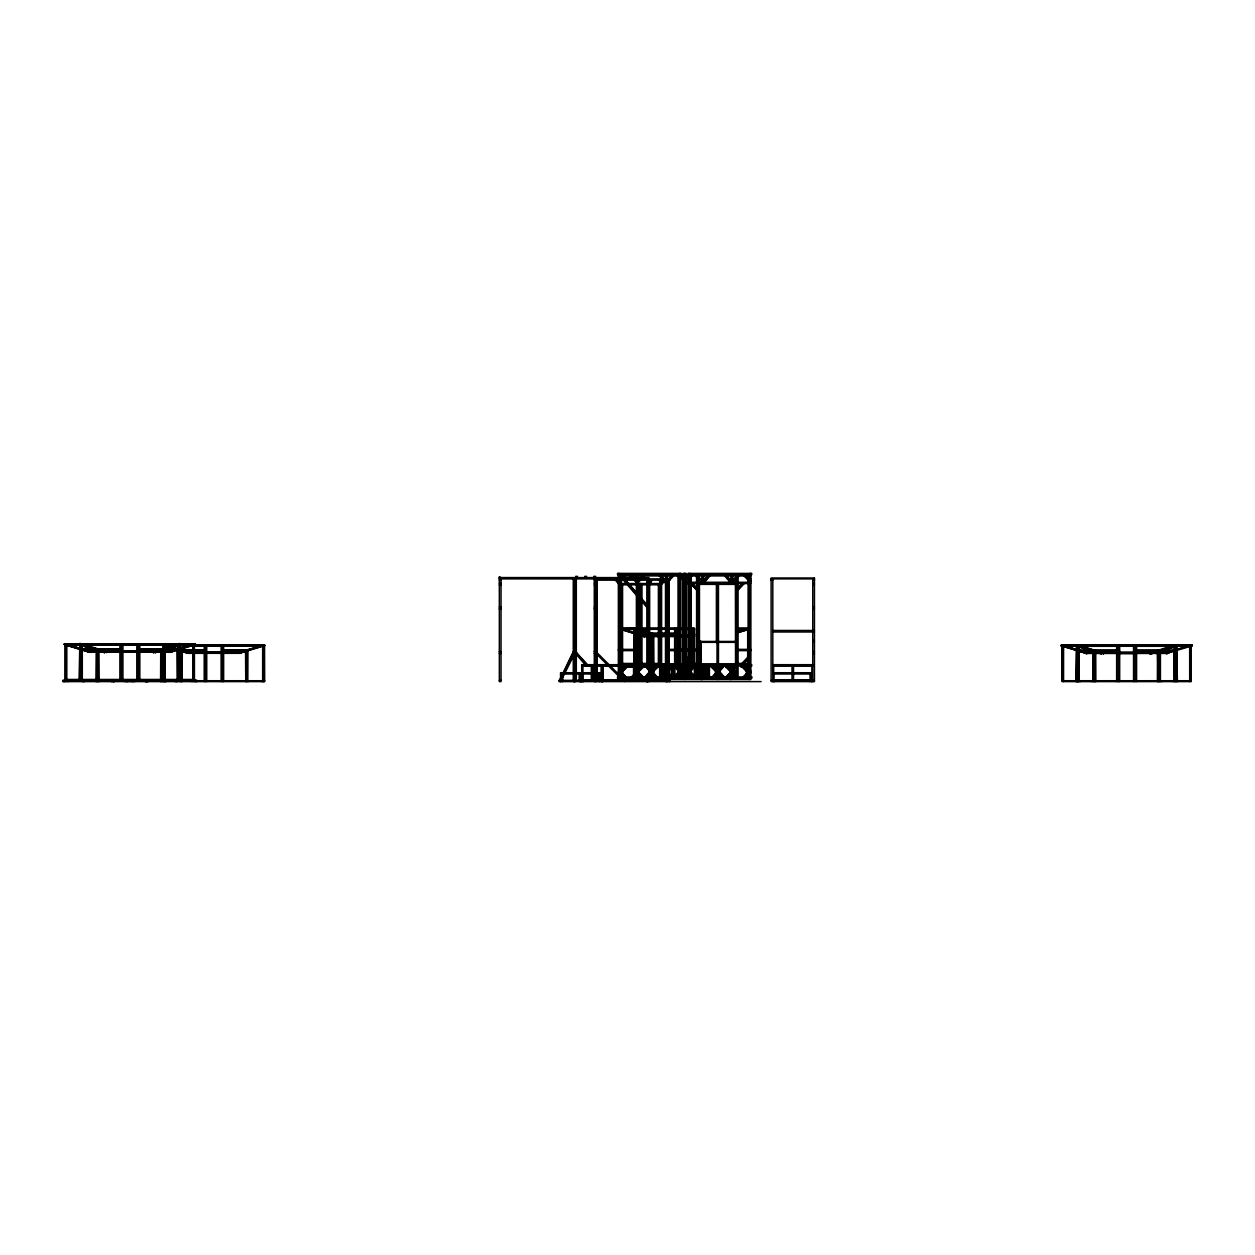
<?xml version="1.0" encoding="UTF-8"?>
<svg xmlns="http://www.w3.org/2000/svg" width="1255" height="1255" viewBox="0 0 1255 1255"><rect width="100%" height="100%" fill="white"/><g stroke="black" fill="none" stroke-linecap="round" stroke-linejoin="round"><path stroke-width="1.5" d="M66.813 679.457L66.813 645.086L65.291 644.725L65.291 679.457L194.431 679.457M80.759 679.551L80.759 649.51L82.548 649.259M82.281 679.551L82.281 649.87L82.281 681.606M177.441 679.457L177.175 649.259M193.552 679.457L193.552 645.133M263.158 680.728L263.158 646.152M596.141 577.614L596.156 681.606M621.57 663.817L621.57 629.445L620.048 629.084M635.516 663.911L635.516 633.869L637.038 634.34M748.309 663.817L748.325 629.477M1191.199 680.728L1062.044 680.728L1062.044 645.996L1063.565 646.356L1063.565 681.606M1077.512 680.822L1077.841 650.074M1079.033 680.822L1079.033 651.141L1077.512 650.906M1174.209 680.728L1173.943 650.529M1190.305 680.728L1190.32 646.388M160.734 652.035L160.577 681.606M161.503 650.31L161.424 681.606M162.146 679.457L162.272 650.074M1157.487 653.306L1157.377 681.606M1158.898 680.728L1158.271 651.094M104.494 652.71L105.436 651.643L104.494 652.71L78.281 644.599L79.206 643.533L78.281 644.599L65.229 644.599L65.48 643.752L78.406 643.752L106.942 651.643L106.8 652.49L106.142 651.863M80.587 644.38L80.712 643.533L106.942 651.643M81.293 644.599L81.418 643.752L178.304 643.752L178.43 644.599M89.858 652.176L89.984 651.329L102.91 651.329L102.784 652.176L89.403 652.302L64.225 644.521L64.429 643.658L90.36 651.455L90.172 652.302L64.225 644.521M97.655 649.666L97.78 648.819L119.884 648.819M621.445 629.414L634.497 629.414L634.638 628.567L621.696 628.567L621.241 629.586M644.615 636.536L644.741 635.689L657.667 635.689L657.542 636.536L644.176 636.662L620.048 629.21L621.57 629.555M653.871 634.465L653.996 633.618L674.641 633.618M659.095 636.081L659.236 635.234L674.641 635.234M659.267 637.069L660.193 636.003L659.267 637.069L633.038 628.959M660.773 637.069L661.699 636.003L660.773 637.069L655.141 635.328M1060.993 645.792L1086.924 653.573L1087.128 652.71L1061.95 644.929L1060.993 645.792L1075.033 645.87L1075.974 644.803L1103.694 652.914L1103.569 653.761L1102.894 653.133M1101.263 653.981L1102.188 652.914L1101.263 653.981L1075.033 645.87L1075.974 644.803M1076.602 680.728L1076.68 645.023L1103.694 652.914M1077.339 645.65L1077.48 644.803M1078.045 645.87L1078.17 645.023L1175.056 645.023L1176.641 646.372M1092.823 681.606L1092.995 650.529L1078.61 650.074L1078.343 650.937L1093.576 651.141L1093.576 681.606M1094.407 650.937L1094.548 650.074L1116.636 650.074M64.993 644.521L65.197 643.658M89.403 652.302L90.36 651.455M188.705 652.459L188.501 653.322L181.442 651.125L181.567 678.877M204.204 649.917L181.128 649.917L180.861 650.765L189.144 653.322L189.348 652.459L164.593 644.803M618.997 628.88L619.186 628.018M644.176 636.662L645.133 635.814L644.929 636.662L619.75 628.88M1061.95 644.929L1061.746 645.792L1086.924 653.573M1086.171 653.573L1087.128 652.71M64.46 644.599L64.727 643.752M65.919 645.054L66.186 644.207M80.822 649.666L81.089 648.819M87.505 651.737L87.772 650.874M88.964 652.176L89.231 651.329M89.278 652.271L89.544 651.423L64.429 643.658M179.92 650.859L181.065 650.325M186.65 652.992L186.917 652.145M189.144 653.322L189.411 652.475M635.579 634.026L635.846 633.179M642.278 636.081L642.529 635.234M643.721 636.536L643.988 635.689M644.05 636.63L644.301 635.783M1061.777 646.043L1062.248 645.023L1075.174 645.023L1103.569 653.761M1063.236 646.498L1063.691 645.462L1076.633 645.462L1075.174 645.023M1079.033 651.376L1079.3 650.529M1084.273 652.992L1084.524 652.145M1085.716 653.447L1085.983 652.6M1086.046 653.541L1086.297 652.694L1061.181 644.929M642.136 601.835L647.109 607.577L647.957 605.789L641.823 598.713M761.11 681.606L558.899 681.606L573.268 651.643L574.727 651.643M559.808 680.351L573.268 653.447L574.727 653.447M573.896 655.126L561.283 680.351L561.189 673.998M648.176 584.94L650.561 580.155M651.141 580.155L649.635 583.136L648.176 583.136L649.666 580.155L649.635 664.93M649.635 584.94L652.035 580.155M620.299 578.916L622.888 575.92M621.147 578.916L622.872 576.923M624.441 575.92L620.299 580.704L625.288 575.92M642.168 575.92L637.477 581.347L641.838 577.284M643.721 575.92L637.477 583.136L644.568 575.92M663.33 580.155L660.742 583.136L664.177 580.155M664.695 581.347L660.742 584.94L663.848 581.347M671.284 575.92L666.609 581.347L670.97 577.284M672.837 575.92L666.609 583.136L673.684 575.92M688.305 575.92L685.716 578.916L689.152 575.92M688.822 577.127L685.716 580.704L690.705 575.92M624.582 667.236L621.994 670.233L624.566 668.24M626.135 667.236L621.994 672.021L626.982 667.236M707.585 575.92L702.894 581.347L707.255 577.284M702.894 583.136L709.138 575.92M703.741 583.136L709.985 575.92M630.136 678.233L637.226 671.017L630.983 678.233M640.913 667.236L638.324 670.233L640.897 668.24M631.689 678.233L637.226 672.821L632.536 678.233M644.976 676.963L649.117 672.178L650.812 672.178L646.67 676.963M645.823 676.963L649.965 672.178M653.008 668.962L654.734 666.97M648.239 675.959L649.965 673.966M655.471 667.236L652.882 670.233L656.318 667.236M654.043 669.558L656.114 667.158M648.223 676.963L650.812 673.966L649.117 673.966M736.716 575.92L732.026 581.347L737.564 575.92M732.026 583.136L738.269 575.92M732.873 583.136L739.117 575.92M659.267 678.233L665.511 671.017M660.099 678.233L666.342 671.017M741.925 583.528L737.234 588.956L742.772 583.528M660.82 678.233L665.511 672.821M670.029 667.236L667.44 670.233L670.013 668.24M743.478 583.528L737.234 590.744L744.325 583.528M661.652 678.233L666.342 672.821M673.888 676.963L678.029 672.178L679.724 672.178L675.582 676.963M674.735 676.963L678.877 672.178M677.135 676.963L679.724 673.966M676.445 678.233L683.52 671.017L677.276 678.233M688.305 667.236L685.716 670.233L689.152 667.236M678.83 678.233L683.52 672.821L677.982 678.735L691.27 678.735L685.716 672.821L690.407 678.233M686.752 670.829L688.822 668.429M690.705 667.236L685.716 672.021M689.528 668.962L692.117 665.966M693.67 665.966L689.528 670.75L691.223 670.75L695.364 665.966M690.375 670.75L694.517 665.966M698.062 675.347L700.557 672.46M703.757 669.229L705.483 667.236M698.282 676.869L700.635 674.17M703.93 670.829L707.036 665.966M699.129 676.869L701.467 674.17M717.484 669.229L719.209 667.236M717.468 670.233L720.056 667.236M712.103 676.963L716.244 672.178M718.691 669.637L720.762 667.236M712.95 676.963L716.056 673.37M722.582 665.966L718.44 670.75L720.135 670.75L724.276 665.966M717.468 672.021L721.609 665.966M713.656 676.963L716.244 673.966M719.288 670.75L723.429 665.966M714.503 676.963L716.229 674.97M732.042 669.229L733.767 667.236M724.684 678.233L731.775 671.017L725.531 678.233M732.026 670.233L734.614 667.236M732.214 670.829L734.285 668.429M727.414 676.869L731.775 672.821L727.084 678.233M732.026 672.021L736.167 667.236L725.939 667.236L725.939 665.966M741.862 663.44L748.953 656.224L742.709 663.44M743.415 663.44L748.953 658.012L744.262 663.44M741.862 678.233L748.953 671.017L742.709 678.233M744.576 676.869L748.953 672.821L744.262 678.233M634.606 629.461L635.359 629.21L635.359 633.053M1063.44 646.309L1077.355 646.121L1077.355 681.606M98.204 649.839L97.576 679.457M96.823 650.341L97.576 650.106L97.576 681.606M152.781 651.643L153.722 652.71L152.781 651.643L179.01 643.533L179.983 645.054L193.05 645.054L192.784 644.207L179.857 644.207L181.316 643.752L194.243 643.752L194.494 644.599L180.642 644.38L161.205 650.388M153.581 651.863L181.316 643.752L181.442 644.599L155.228 652.71L154.287 651.643L155.228 652.71M152.922 652.49L181.316 643.752M195.498 644.521L169.55 652.302L169.362 651.455L195.294 643.658L195.498 644.521L170.319 652.302L156.938 652.176L156.812 651.329L169.739 651.329L169.864 652.176M195.294 643.658L169.362 651.455M263.581 646.027L263.268 644.803L263.456 645.666L238.701 653.322L238.45 652.475L263.895 644.803L264.036 681.606M239.721 652.475L264.538 644.803L264.68 681.606L62.75 681.606L62.75 680.351L196.972 680.351L196.972 681.606M194.776 644.803L264.538 644.803L264.727 645.666L239.344 653.322L239.14 652.459M651.58 634.23L637.807 634.465M652.349 634.465L651.612 665.966M736.701 631.908L749.298 628.018M737.469 631.908L749.204 628.284M736.905 632.771L750.255 628.88L750.051 628.018M737.673 632.771L749.204 629.21L747.682 629.555L747.682 664.695M1093.576 651.612L1094.972 651.094M1149.549 652.914L1150.474 653.981L1149.549 652.914L1175.762 644.803L1176.751 646.309L1189.803 646.309L1189.536 645.462L1176.61 645.462L1178.069 645.023L1190.995 645.023L1191.45 646.043M1150.349 653.133L1177.268 644.803L1178.21 645.87L1192.25 645.792L1192.046 644.929L1166.115 652.71L1167.072 653.573L1166.115 652.71M1149.674 653.761L1174.021 646.231M1156.09 652.239L1178.21 645.87L1151.18 653.761L1151.055 652.914L1178.069 645.023M1192.046 644.929L1166.883 652.71L1167.072 653.573M1166.632 653.447L1166.491 652.6L1153.565 652.6L1153.706 653.447L1166.632 653.447L1167.95 652.145L1155.024 652.145M1166.319 653.573L1192.25 645.792M163.495 649.259L177.881 648.819L178.132 649.666L163.621 650.106L163.495 649.259L176.422 649.259L176.688 650.106L163.621 650.106M179.983 645.054L181.442 644.599M1160.248 650.529L1174.633 650.074L1174.9 650.937L1160.389 651.376L1160.248 650.529L1173.174 650.529L1173.441 651.376L1160.389 651.376M1176.751 646.309L1178.21 645.87M80.712 643.533L79.74 645.054L66.672 645.054L66.939 644.207L79.865 644.207M620.252 628.112L633.979 627.892L660.899 636.222M634.685 628.112L661.699 636.003M177.441 649.98L178.963 649.635M747.682 629.445L749.204 629.084M1191.199 645.996L1189.677 646.356L1189.677 681.606M1189.677 646.466L1191.183 646.121M1174.209 651.251L1175.731 650.78M680.304 575.167L688.948 575.167M618.354 575.92L750.882 575.92M679.975 576.437L677.449 576.437L677.449 575.167M680.304 576.437L691.803 576.437L691.803 575.167M749.204 578.916L750.882 578.916M771.119 578.884L814.448 578.884M812.754 579.967L814.448 579.967M499.333 580.155L501.027 580.155M594.29 580.155L669.935 580.155L669.935 578.884L499.333 578.884L499.333 577.567L649.008 577.614L649.008 578.884M771.119 580.155L772.813 580.155M812.754 580.155L814.448 580.155M618.354 580.704L620.048 580.704M749.204 580.704L750.882 580.704M618.354 581.347L620.048 581.347M749.204 581.347L750.882 581.347M685.716 582.273L748.953 582.273M499.333 583.136L501.027 583.136M594.29 583.136L595.984 583.136M618.354 583.136L620.048 583.136M749.204 583.136L750.882 583.136M812.754 583.136L814.448 583.136M685.716 583.528L748.953 583.528M698.078 584.375L736.779 584.375M499.333 584.94L501.027 584.94M594.29 584.94L595.984 584.94M621.052 584.799L659.91 584.799M812.754 584.94L814.448 584.94M812.754 606.871L814.448 606.871L812.754 608.659L814.448 608.659M499.333 607.059L501.027 607.059L499.333 608.848L501.027 608.848M594.29 607.059L595.984 607.059L594.29 608.848L595.984 608.848M647.109 607.577L647.957 607.577L641.744 600.408M638.105 628.112L677.684 628.112L677.684 664.695M679.426 628.112L682.893 628.112M686.36 628.112L689.826 628.112M737.924 628.112L749 628.112M637.634 628.567L674.641 628.567M679.426 628.504L682.893 628.504M686.36 628.504L689.826 628.504M736.465 628.567L747.541 628.567L747.807 629.414L736.607 629.414M679.426 628.975L682.893 628.975M686.36 628.975L689.826 628.975M639.454 629.414L676.163 629.21M679.426 629.367L682.893 629.367M686.36 629.367L689.826 629.367M693.074 629.21L694.595 629.21M773.002 630.465L814.448 630.465M773.002 631.987L814.448 631.987M638.45 633.179L649.541 633.179M674.641 633.179L652.553 633.179L652.412 634.026L674.641 634.026M638.058 633.618L651 633.618L650.827 664.695M638.215 634.026L649.4 634.026M674.641 634.214L676.163 634.214M693.074 634.214L694.595 634.214M655.753 634.465L676.163 634.465M693.074 634.465L694.595 634.465M679.426 635.297L682.893 635.297M686.36 635.297L689.826 635.297M677.684 635.689L660.679 635.689L660.554 636.536L677.684 636.614M679.426 635.689L682.893 635.689M686.36 635.689L689.826 635.689M691.552 635.689L694.595 635.689M661.04 636.081L674.641 636.081M679.426 636.159L682.893 636.159M686.36 636.159L689.826 636.159M679.426 636.583L682.893 636.583M686.36 636.583L689.826 636.583M691.552 636.583L694.595 636.552M812.754 640.599L814.448 640.599M699.459 641.446L736.952 641.446M812.754 641.87L814.448 641.87M700.478 642.34L736.183 642.34M82.877 644.207L119.884 644.207M122.927 644.144L136.795 644.144M139.838 644.207L176.845 644.207M87.081 644.599L121.406 644.615M122.927 644.615L136.795 644.615M138.317 644.85L172.641 644.599M82.736 645.054L119.884 645.054M122.927 645.007L136.795 645.007M139.838 645.054L176.986 645.054M165.801 645.18L173.472 645.18M179.245 645.18L204.204 645.18M206.746 645.133L221.115 645.133M223.641 645.18L262.044 645.18L262.311 646.027L222.386 645.917M1079.629 645.462L1116.636 645.462M1119.68 645.415L1133.547 645.415M1136.591 645.462L1173.613 645.462L1173.739 646.309L1136.591 646.309M170.821 647.847L162.993 645.666L163.056 681.606M194.713 645.65L264.727 645.666M1083.834 645.87L1133.547 645.87M1136.591 645.87L1169.409 645.87M163.825 645.917L165.205 645.917L165.205 678.782M165.535 646.027L205.475 645.917M206.746 645.996L221.115 645.996M1116.636 646.121L1119.68 646.121M1079.504 646.309L1116.636 646.309M1119.68 646.278L1133.547 646.278M94.768 648.819L81.842 648.819L81.591 649.666L94.643 649.666M139.838 648.819L161.942 648.819L162.068 649.666M99.239 649.259L119.884 649.259M139.838 649.259L160.483 649.259M618.354 649.368L620.048 649.368M620.299 649.368L637.226 649.368M666.609 649.368L683.52 649.368M685.716 649.368L690.14 649.368M692.87 649.368L697.294 649.368M736.434 649.368L748.953 649.368M749.204 649.368L750.882 649.368M103.208 649.666L119.884 649.666M139.838 649.666L156.514 649.666M119.884 649.87L121.406 649.87M138.317 649.87L139.838 649.87M223.641 649.917L246.733 649.917L247.047 681.606M99.098 650.106L121.406 650.106M138.317 650.106L160.624 650.106M204.204 650.294L182.336 650.294L182.069 678.877M223.641 650.294L245.525 650.294L245.776 681.606M1136.591 650.074L1158.694 650.074L1158.836 650.937M1092.995 650.529L1080.053 650.529L1079.802 651.376L1092.854 651.376M1095.992 650.529L1116.636 650.529M1136.591 650.529L1157.251 650.529L1157.377 651.376L1136.591 651.376M180.861 650.765L205.475 650.89M241.164 650.765L222.386 650.89M618.354 650.639L620.048 650.639M620.299 650.639L637.226 650.639M666.609 650.639L683.52 650.639M685.716 650.639L690.14 650.639M692.87 650.639L697.294 650.639M736.434 650.639L748.953 650.639M749.204 650.639L750.882 650.639M101.451 650.874L88.525 650.874L88.399 651.737L101.326 651.737M119.884 650.874L104.463 650.874L104.338 651.737L119.884 651.737M122.927 650.937L136.795 650.937M139.838 650.874L155.259 650.874L155.385 651.737L139.838 651.737M158.271 650.874L171.198 650.874L171.323 651.737L158.397 651.737M1099.96 650.937L1116.636 650.937M1136.591 650.937L1153.267 650.937M180.798 651.172L205.475 651.125M222.386 651.125L247.047 651.125M1095.866 651.376L1119.68 651.125M501.027 651.643L499.333 651.643L501.027 653.447L499.333 653.447M587.34 666.185L575.465 651.643L588.736 665.997M814.448 651.643L812.754 651.643L814.448 653.447L812.754 653.447M122.927 651.8L136.795 651.8M204.204 652.098L188.187 652.098L187.858 653.369L180.03 650.937M206.746 652.067L221.115 652.067M223.641 652.098L239.658 652.098L239.972 653.322L187.748 653.322L187.952 652.459L222.386 652.396L239.783 652.459L239.972 653.322M1116.636 652.145L1101.231 652.145L1101.09 652.992L1116.636 652.992M1136.591 652.145L1152.012 652.145L1152.153 652.992L1136.591 652.992M1119.68 652.208L1133.547 652.208M187.936 652.945L204.204 652.945M206.746 652.929L221.115 652.929M223.641 652.945L239.925 652.945M1119.68 653.071L1133.547 653.071M1155.149 652.992L1168.076 652.992M576.312 653.447L575.465 653.447L586.493 666.185M594.29 653.447L595.984 653.447L622.888 680.351M1118.158 653.463L1102.549 653.447L1102.674 652.6L1150.568 652.6L1150.694 653.447L1135.069 653.463M1119.68 653.463L1133.547 653.463M1118.158 653.494L1135.069 653.526M621.052 663.44L634.795 663.44M659.91 663.44L638.983 663.44L638.983 584.799M685.716 663.44L697.435 663.44M737.234 663.44L748.953 663.44M620.048 663.817L677.684 663.817M679.426 663.817L682.893 663.817M686.36 663.817L689.826 663.817M694.595 663.817L691.552 663.817L691.552 628.112L694.595 628.112L694.595 664.695M698.078 663.864L749.204 663.817M697.796 664.695L581.708 664.695L581.787 681.606M698.078 664.695L736.983 664.695M737.234 664.695L751.729 664.695L751.729 665.966L617.507 665.966L617.507 664.695M772.813 664.695L812.754 664.695M581.708 666.217L620.017 666.217M772.813 666.217L812.754 666.217M627.233 666.374L633.085 666.374M642.842 666.374L646.749 666.374M656.506 666.374L660.412 666.374M620.048 667.236L660.412 667.252M662.201 665.966L662.201 667.236L673.182 667.236M683.771 667.236L677.308 667.236L677.308 665.966M684.618 667.236L691.944 667.236L691.944 665.966M696.07 667.236L697.168 667.236M697.655 667.236L707.036 667.236M711.381 665.966L711.381 667.236L721.609 667.236M749.204 667.236L741.03 667.236L741.03 665.966M680.304 667.738L688.948 667.738M700.949 670.233L701.796 670.233L699.208 667.236M650.812 670.75L649.117 670.75L644.976 665.966M618.354 671.017L620.048 671.017M698.533 671.017L702.643 671.017M736.983 671.017L732.026 671.017L737.014 676.79M749.204 671.017L750.882 671.017M683.52 672.021L678.531 667.236M698.533 672.288L702.643 672.288M732.026 672.288L736.983 672.288M601.019 672.727L560.561 672.727L560.561 681.606M618.354 672.821L620.048 672.821M749.204 672.821L750.882 672.821M772.813 672.727L811.279 672.727L811.279 681.606M560.561 673.998L601.019 673.998M720.135 673.966L718.44 673.966L721.029 676.963M772.813 673.998L811.279 673.998M681.794 676.116L683.206 676.116M686.046 676.116L687.458 676.116M582.147 680.085L600.094 680.085M602.557 680.085L667.174 680.085M812.754 680.085L773.692 680.085L773.692 681.606M499.333 680.351L501.027 680.351M558.899 680.351L669.935 680.351L669.935 681.606M771.119 680.351L811.279 680.351M812.754 680.351L814.448 680.351M193.129 680.728L264.68 680.728M1062.059 646.121L1063.565 646.356M66.813 645.196L65.307 644.85L65.291 681.606M1075.833 645.65L1088.948 649.714M1091.521 650.498L1095.27 651.659M1075.033 645.87L1076.492 646.309M633.179 628.112L661.573 636.85M635.72 629.32L647.658 633.006M619.954 628.018L645.133 635.814M188.125 652.522L163.307 644.835L163.04 645.682L177.222 650.074M164.327 645.65L171.464 647.847M174.367 648.945L177.896 650.043M78.406 643.752L106.8 652.49M78.281 644.599L98.517 650.388M1157.502 651.345L1158.13 681.606M161.518 649.839L162.899 650.341M595.984 653.447L594.29 651.643L595.984 651.643L624.676 680.351L624.723 681.606M746.364 575.92L748.953 578.916L746.38 576.923M744.811 575.92L748.953 580.704L743.964 575.92M727.084 575.92L730.598 579.983M726.237 575.92L730.928 581.347M726.77 577.363L729.265 580.249M724.684 575.92L730.928 583.136M697.953 575.92L701.467 579.983M698.282 577.284L701.796 581.347M695.552 575.92L701.796 583.136M692.744 583.528L697.435 588.956L691.897 583.528M691.191 583.528L697.435 590.744L690.344 583.528M680.932 575.92L683.52 578.916L680.085 575.92M680.414 577.127L683.52 580.704L678.531 575.92M744.67 667.236L747.258 670.233L744.686 668.24M743.117 667.236L747.258 672.021L742.27 667.236M661.652 575.92L665.181 579.983M660.82 575.92L665.511 581.347M660.099 575.92L666.342 583.136M659.267 575.92L665.511 583.136M732.873 671.017L736.607 675.347M728.339 667.236L730.928 670.233L728.355 668.24M732.026 672.821L735.54 676.869M725.939 667.236L730.928 672.021L726.786 665.966M724.276 676.963L720.135 672.178L718.44 672.178L722.723 676.963M714.519 666.97L716.244 668.962M719.288 672.178L723.429 676.963M713.766 667.236L716.37 670.233L712.934 667.236M719.288 673.966L721.013 675.959M713.138 667.158L715.209 669.558M632.536 575.92L637.226 581.347L631.689 575.92M711.381 667.236L716.37 672.021L712.213 665.966M630.983 575.92L637.226 583.136L630.136 575.92M624.661 578.884L636.913 593.05M625.037 580.296L627.484 583.136M629.947 585.96L636.065 593.05M644.662 602.949L647.109 605.789M703.741 671.017L709.985 678.233M623.108 578.884L636.771 594.666M702.894 671.017L709.138 678.233M703.741 672.821L708.432 678.233M622.26 578.884L637.164 596.109M702.894 672.821L707.585 678.233M698.69 668.429L701.796 672.021L698.878 669.637M692.807 663.44L685.716 656.224L691.96 663.44M691.254 663.44L685.716 658.012L690.407 663.44M617.774 580.155L619.499 582.147M616.927 580.155L618.652 582.147M616.221 580.155L619.327 583.732M615.374 580.155L619.515 584.94M695.364 676.963L691.223 672.178L689.528 672.178L693.67 676.963M690.375 672.178L694.517 676.963M689.528 673.966L692.117 676.963M692.807 678.233L685.716 671.017L691.96 678.233M680.932 667.236L683.52 670.233L680.085 667.236M680.414 668.429L682.485 670.829M677.135 665.966L679.724 668.962M675.582 665.966L679.724 670.75L678.029 670.75L673.888 665.966M674.735 665.966L678.877 670.75M673.684 678.233L666.609 671.017L672.837 678.233M663.754 667.236L665.479 669.229M670.97 676.869L666.609 672.821L671.284 678.233M662.201 667.236L665.307 670.829M650.043 667.236L651.769 669.229M649.196 667.236L651.784 670.233M653.008 672.178L657.149 676.963M648.49 667.236L651.596 670.829M646.67 665.966L651.784 672.021M653.196 673.37L656.302 676.963M645.823 665.966L649.965 670.75M653.008 673.966L655.596 676.963M653.024 674.97L654.749 676.963M635.485 667.236L637.211 669.229M644.568 678.233L637.477 671.017L643.721 678.233M634.638 667.236L637.226 670.233M634.967 668.429L637.038 670.829M641.838 676.869L637.477 672.821L642.168 678.233M637.226 672.021L633.085 665.966M627.39 678.233L620.299 671.017L626.543 678.233M624.661 676.869L620.299 672.821L624.99 678.233M575.465 651.643L587.889 665.997M1189.74 645.65L1190.007 646.498M1175.402 650.074L1175.653 650.937M1168.703 652.145L1168.97 652.992M1167.26 652.6L1167.527 653.447M747.745 628.739L748.011 629.586M248.004 649.902L248.255 650.749M240.929 652.098L241.195 652.945M194.996 643.752L195.262 644.599M193.537 644.207L193.803 645.054M178.634 648.819L178.9 649.666M171.951 650.874L172.217 651.737M170.492 651.329L170.758 652.176M170.445 652.271L170.178 651.423L170.319 652.302M1191.293 644.929L1191.481 645.792M238.513 652.459L238.701 653.322M194.525 643.658L194.729 644.521M1177.268 644.803L1177.394 645.65M1175.762 644.803L1175.888 645.65M1151.855 653.133L1151.98 653.981M180.516 643.533L180.642 644.38M179.01 643.533L179.136 644.38M164.954 648.819L165.08 649.666M1095.741 653.306L1095.866 681.606M1094.972 651.58L1095.097 681.606M1094.203 651.345L1094.329 680.728M653.745 636.395L653.918 665.966M652.992 636.614L653.071 665.966M652.224 636.379L652.333 663.817M98.988 652.035L99.145 681.606L99.271 680.351M98.219 650.31L98.314 681.606M1062.922 646.388L1062.938 680.728M620.927 629.477L620.943 663.817M164.687 646.2L164.703 678.798M66.17 645.133L66.17 679.457M1191.199 645.196L1191.199 681.606L1062.044 681.606L1062.044 645.196M1177.41 681.606L1176.657 645.886L1176.657 681.606M1175.888 646.121L1175.888 681.606M1175.135 681.606L1174.366 646.121L1174.366 681.606M1172.845 680.728L1172.845 681.606M1161.942 680.728L1161.942 681.606M1160.42 651.376L1160.42 681.606M1159.651 681.606L1158.898 651.376L1158.898 681.606M1136.591 645.023L1136.591 681.606M1135.069 645.023L1135.069 681.606M1133.547 645.023L1133.547 681.606M1119.68 645.023L1119.68 681.606M1118.158 645.023L1118.158 681.606M1116.636 645.023L1116.636 681.606M1094.344 651.376L1094.344 681.606M1091.301 680.728L1091.301 681.606M1080.398 680.728L1080.398 681.606M1079.033 651.141L1079.033 681.606M1078.876 681.606L1078.876 646.121L1078.108 681.606M1077.512 680.728L1077.512 681.606M1076.586 681.606L1076.586 645.886L1075.833 681.606M812.754 578.884L812.754 681.606M811.875 664.695L811.875 681.606M810.008 673.998L810.008 680.351M809.585 672.727L809.585 673.998M809.585 680.351L809.585 681.606M793.537 666.217L793.537 680.085M792.015 666.217L792.015 680.085M774.492 672.727L774.492 673.998M774.492 680.351L774.492 681.606M774.068 673.998L774.068 680.351M773.692 664.695L773.692 674.092M772.813 578.884L772.813 681.606M751.306 676.963L751.306 678.233M750.882 573.394L750.882 679.504L618.354 679.504L618.354 573.394M750.051 573.394L750.051 574.649M750.051 575.92L750.051 678.233M749.204 678.233L749.204 679.504M748.953 575.92L748.953 664.695M748.953 665.966L748.953 676.963M748.357 667.236L748.357 676.963M748.106 575.92L748.106 664.695M748.106 665.966L748.106 676.963M747.509 664.695L747.509 665.966M747.258 667.236L747.258 676.963M746.411 667.236L746.411 676.963M741.878 665.966L741.878 667.236M738.081 575.92L738.081 582.273M738.081 583.528L738.081 678.233M737.234 575.92L737.234 582.273M737.234 666.64L737.234 678.233M736.983 575.92L736.983 582.273M736.983 583.528L736.983 678.233M736.779 583.528L736.779 664.695M736.183 641.446L736.183 664.695L736.042 584.375M736.136 575.92L736.136 582.273M736.167 665.966L736.136 678.233M735.414 584.375L735.54 664.695M732.873 575.92L732.873 581.708M732.873 665.966L732.873 678.233M732.747 669.637L732.747 676.963M732.026 575.92L732.026 583.653M731.775 665.966L731.775 678.233M730.928 575.92L730.928 583.653M730.928 665.966L730.928 679.504M730.081 667.236L730.081 679.504M720.135 668.962L720.135 676.963M719.288 668.962L719.288 676.963M718.691 676.963L718.597 679.504M718.472 584.375L718.472 663.864M718.44 671.127L718.44 676.963M717.75 583.528L717.75 664.695M717.468 667.236L717.468 676.963M717.107 642.529L717.107 583.528L717.013 663.864M717.342 671.127L717.233 678.233M716.903 678.233L716.903 679.504M716.385 584.375L716.385 642.529M716.37 667.236L716.37 676.963M715.523 667.236L715.523 676.963M709.42 665.966L709.42 676.963M708.793 665.966L708.793 676.963M707.961 665.966L707.961 676.963M707.318 665.966L707.318 675.127M706.298 665.966L706.298 676.398M705.2 669.072L705.2 676.398M704.353 669.072L704.353 676.398M703.741 575.92L703.741 581.708M703.741 665.966L703.741 678.233M702.894 575.92L702.894 583.653M702.643 665.966L702.643 678.233M702.157 667.236L702.047 679.504M701.796 575.92L701.796 583.653M701.796 665.966L701.796 679.504M701.106 641.446L701.106 664.695M701.059 667.236L700.949 679.504M700.478 641.446L700.478 664.695M700.337 641.446L700.337 664.695M700.212 667.236L700.212 676.963M699.71 641.446L699.71 664.695M699.459 584.375L699.459 664.695M698.815 584.375L698.815 642.529M698.533 575.92L698.533 582.273M698.533 583.528L698.533 678.233M697.435 575.92L697.435 582.273M697.435 583.528L697.435 678.233M696.917 665.966L696.917 678.233M696.588 575.92L696.588 582.273M696.588 583.528L696.588 678.233M696.07 665.966L696.07 678.233M695.615 665.966L695.615 676.963M694.36 665.966L694.36 676.963M693.074 628.112L693.074 664.695M691.223 576.437L691.223 662.781M691.223 668.962L691.223 676.963M691.097 665.966L691.097 667.236M690.862 667.801L690.862 676.963M690.375 576.437L690.375 664.695M690.219 667.801L690.375 676.963M689.748 573.394L689.748 574.649M689.528 576.437L689.528 664.695M689.387 667.801L689.387 676.963M689.277 578.351L689.277 664.695M689.277 669.59L689.277 673.276M688.901 573.394L688.901 574.649M688.76 669.637L688.76 676.963M688.43 576.437L688.43 664.695M688.43 669.59L688.43 673.276M688.038 575.167L688.069 573.394L751.729 573.394L751.729 574.649L617.507 574.649L617.507 573.394L681.183 573.394L681.214 575.167M687.489 575.167L687.489 576.437M687.489 666.483L687.489 667.738M686.563 575.92L686.563 664.695M686.563 665.966L686.563 676.963M686.328 575.167L686.312 573.394L682.94 573.394L682.924 575.167M686.312 576.437L686.312 665.966M686.312 673.072L686.312 678.233M685.716 575.92L685.716 664.695M685.716 665.966L685.716 676.963M685.465 575.92L685.465 664.695M685.465 665.966L685.465 676.963M684.618 573.394L684.618 679.504M683.771 575.92L683.771 664.695M683.771 665.966L683.771 676.963M682.94 576.437L682.94 665.966M682.94 673.072L682.94 678.233M682.673 575.92L682.673 664.695M682.673 665.966L682.673 676.963M682.296 664.695L682.296 665.966M681.763 575.167L681.763 576.437M681.763 666.483L681.763 667.738M681.449 664.695L681.465 665.966M680.822 576.437L680.822 664.695M680.822 669.59L680.822 673.276M680.602 664.695L680.602 665.966M680.492 669.637L680.492 676.963M680.336 573.394L680.336 574.649M679.975 578.351L679.975 664.695M679.975 669.59L679.975 673.276M679.724 576.437L679.661 665.966M679.865 667.801L679.865 676.963M679.488 573.394L679.488 574.649M679.033 667.801L679.033 676.963M678.877 576.437L678.877 664.695M678.877 668.962L678.877 676.963M678.39 667.801L678.39 676.963M678.139 665.966L678.139 667.236M678.029 576.437L678.029 664.695M678.029 668.962L678.029 676.963M676.163 628.112L676.163 664.695M674.892 665.966L674.892 676.963M674.641 628.112L674.641 664.695M673.621 665.966L673.621 676.963M673.182 665.966L673.182 678.233M672.335 678.233L672.335 665.966L672.429 667.236L667.44 672.021L671.582 665.966M672.084 667.236L672.084 678.233M671.237 667.236L671.237 676.398M669.088 580.155L669.213 665.966M669.088 668.789L669.041 676.963M669.088 680.351L669.088 681.606M668.476 664.695L668.476 665.966M668.444 580.155L668.366 665.966M668.288 667.236L668.288 679.504M667.754 664.695L667.754 665.966M667.44 575.92L667.629 681.606M667.174 677.763L667.174 681.606M666.609 575.92L666.405 681.606L666.295 677.763M665.856 677.763L665.856 681.606M665.511 575.92L665.511 678.233M664.899 669.072L664.899 676.398M664.052 669.072L664.052 676.398M663.048 667.236L663.048 665.966L662.954 676.398M661.934 665.966L661.934 675.127M661.589 580.155L661.589 680.351M661.291 665.966L661.291 676.963M660.742 580.155L660.742 584.94M660.742 666.86L660.742 680.351M660.491 580.155L660.491 680.351M659.91 664.695L659.91 583.528L621.052 583.528L621.052 664.695M659.832 665.966L659.832 676.963M659.644 580.155L659.644 583.999M659.644 666.86L659.644 680.351M659.487 583.528L659.487 664.695M658.812 584.799L658.812 663.44M658.389 584.799L658.389 663.44M657.871 665.966L657.871 667.236L652.882 672.021L657.024 665.966M653.808 664.695L653.808 665.966M653.73 667.236L653.73 676.963M652.882 667.236L652.882 676.963M652.349 636.426L652.349 665.966M652.349 678.233L652.349 679.504M652.02 676.963L652.02 678.233M651.784 667.236L651.91 676.963M650.812 668.962L650.812 676.963M650.655 664.695L650.655 665.966M650.561 676.963L650.655 679.504M649.965 668.962L649.965 676.963M649.306 663.817L649.306 664.695M649.117 668.962L649.117 676.963M649.008 680.351L649.008 681.606M648.16 578.884L648.176 632.175M648.16 635.469L648.176 664.93M648.098 680.085L648.16 681.606M647.909 578.884L647.909 631.563M647.909 635.469L647.909 664.742M647.533 578.884L647.533 632.175M647.533 636.034L647.533 664.93M647.643 665.966L647.643 667.236M647.533 680.351L647.533 681.606M647.313 680.085L647.313 681.606M647.062 578.884L647.062 631.563M647.062 635.469L647.062 664.742M646.952 680.085L646.952 681.606M646.513 680.085L646.513 681.606M643.313 665.966L643.313 667.236L638.324 672.021L642.466 665.966M641.98 584.799L641.98 663.44M640.881 583.528L640.881 664.695M640.081 583.528L640.081 664.695M639.407 584.799L639.407 663.44M639.36 664.695L639.36 665.966M639.172 667.236L639.172 679.504M638.403 663.817L638.513 665.966M638.324 575.92L638.324 679.504M637.477 575.92L637.477 678.233M636.379 575.92L636.379 678.233M636.128 629.445L636.128 633.257M636.159 634.199L636.159 663.817M635.516 663.817L635.516 664.695M635.359 663.817L635.359 664.695M635.312 667.958L635.312 680.085M634.873 674.892L634.873 680.085M634.591 628.975L634.606 663.817M633.995 666.217L633.995 680.085M633.838 629.226L633.838 664.695M633.555 666.217L633.555 680.085M628.222 665.966L628.222 667.236M627.375 665.966L627.375 667.236M623.437 664.695L623.437 665.966M622.841 667.236L622.841 676.963M622.574 584.799L622.574 663.44M622.151 584.799L622.151 663.44M621.994 667.236L621.994 676.963M621.743 664.695L621.743 665.966M621.46 580.155L621.46 664.93M621.147 575.92L621.147 664.695M621.147 665.966L621.147 676.963M620.896 667.236L620.896 676.963M620.613 580.155L620.613 583.999M620.299 575.92L620.299 664.695M620.299 665.966L620.299 676.963M620.048 678.233L620.048 679.504M619.201 573.394L619.201 574.649M619.201 575.92L619.201 678.233M617.946 676.963L617.946 678.233M602.996 666.217L602.996 681.606M602.447 664.695L602.557 681.606M602.008 664.695L602.008 681.606M601.678 664.695L601.678 681.606M601.239 666.217L601.019 681.606M599.561 672.727L599.561 681.606M598.933 673.998L598.933 680.351M598.713 672.727L598.713 673.998M598.713 680.351L598.713 681.606M597.255 580.155L597.255 680.351M595.984 578.884L595.984 681.606M595.56 577.614L595.56 576.343L593.866 576.343L593.866 577.614M595.309 578.884L595.309 681.606M594.29 578.884L594.29 681.606M592.846 666.217L592.846 680.085M592.078 666.217L592.078 680.085M591.309 666.217L591.309 680.085M586.509 577.629L586.509 576.359L584.814 576.359L584.814 577.629M583.465 680.085L583.465 681.606M583.026 680.085L583.026 681.606L582.916 664.695M582.477 664.695L582.477 666.217M582.43 673.998L582.43 680.351M582.147 666.217L582.147 681.606M581.253 672.727L581.175 681.606M580.955 673.998L580.955 680.351M580.626 673.998L580.626 680.351M580.406 680.351L580.406 681.606M580.328 680.351L580.328 681.606M579.794 672.727L579.794 681.606M579.151 673.998L579.151 680.351M577.441 577.629L577.441 576.359L575.747 576.359L575.747 577.629M576.312 578.884L576.312 680.351M575.465 578.884L575.465 680.351M575.214 577.614L575.214 681.606M574.727 680.351L574.727 681.606M574.366 680.351L574.366 681.606M574.115 578.884L574.115 681.606M573.268 578.884L573.268 681.606M562.868 672.727L562.868 673.998M562.868 680.351L562.868 681.606M562.648 673.998L562.648 680.351M562.02 672.727L562.02 681.606M560.357 680.351L560.357 681.606M501.027 578.884L501.027 681.606L499.333 681.606L499.333 576.688L500.855 577.582M500.321 577.614L500.321 578.884M263.911 680.728L263.911 645.917L262.64 645.917L262.64 680.728M263.268 645.917L263.409 681.606M262.766 680.728L262.766 681.606M261.511 680.728L261.511 681.606M248.317 680.728L248.317 681.606M247.941 650.859L247.815 680.728M246.545 650.89L246.545 680.728M246.419 651.125L246.419 681.606M223.641 644.803L223.641 681.606M222.386 644.803L222.386 681.606M221.115 644.803L221.115 681.606M206.746 644.803L206.746 681.606M205.475 644.803L205.475 681.606M204.204 644.803L204.204 681.606M196.125 680.351L196.125 681.606M195.278 680.351L195.278 681.606M194.431 681.606L194.431 644.725L192.909 645.196L192.909 679.457M192.752 680.351L192.752 681.606M191.058 680.351L191.058 681.606M182.069 680.728L182.069 681.606M181.442 680.728L181.567 681.606M180.657 679.457L179.889 644.615L179.889 679.457M180.798 680.728L180.798 681.606M179.277 680.728L179.277 681.606M179.136 644.85L179.12 648.694M178.963 649.51L178.963 679.551M178.336 679.457L177.598 644.85L177.598 648.694M177.441 649.87L177.441 681.606M176.594 680.351L176.594 681.606M175.982 680.351L175.982 681.606M175.135 680.351L175.135 681.606M166.35 680.728L166.35 681.606M165.331 680.728L165.331 681.606M165.08 680.728L165.08 681.606M164.578 645.917L164.578 678.782M164.436 680.728L164.436 681.606M163.809 645.682L163.809 681.606M162.146 650.106L162.146 681.606M148.325 680.351L148.325 681.606M147.572 680.351L147.478 681.606M146.851 680.351L146.851 681.606M146.725 680.351L146.725 681.606M145.266 680.351L145.266 681.606M139.838 643.752L139.838 680.351M138.317 643.752L138.317 680.351M136.795 643.752L136.795 680.351M134.834 680.351L134.834 681.606M133.877 680.351L133.877 681.606M133.077 680.351L133.03 681.606M132.183 680.351L132.183 681.606M131.555 680.351L131.555 681.606M129.861 680.351L129.861 681.606M128.167 680.351L128.104 681.606M127.539 680.351L127.539 681.606M126.708 680.351L126.645 681.606M125.845 680.351L125.845 681.606M124.888 680.351L124.888 681.606M122.927 643.752L122.927 680.351M121.406 643.752L121.406 680.351M119.884 643.752L119.884 680.351M114.456 680.351L114.456 681.606M113.719 680.351L113.719 681.606M113.609 680.351L113.609 681.606M112.872 680.351L112.997 681.606M112.244 680.351L112.15 681.606M111.397 680.351L111.397 681.606M96.839 681.606L96.808 649.87L83.034 650.106L83.301 649.259L96.227 649.259L95.898 681.606M84.587 680.351L84.587 681.606M83.74 680.351L83.74 681.606M83.128 680.351L83.128 681.606M82.124 648.694L82.124 644.85L81.387 679.457M80.587 644.85L80.602 648.694M79.834 679.457L79.834 644.615L79.065 679.457M68.664 680.351L68.664 681.606M66.97 680.351L66.97 681.606M64.444 680.351L64.444 681.606M63.597 680.351L63.597 681.606M105.922 651.329L105.797 652.176L153.941 652.176L153.8 651.329L105.922 651.329M643.297 635.234L643.156 636.081L656.083 636.081L656.224 635.234L643.297 635.234M1085.293 652.145L1085.151 652.992L1098.078 652.992L1098.219 652.145L1085.293 652.145M1086.736 652.6L1086.61 653.447L1099.537 653.447L1099.662 652.6L1086.736 652.6M163.197 644.803L162.993 645.666L163.197 644.803M814.448 577.99L771.119 577.99L771.119 681.606L814.448 681.606L814.448 577.99M751.729 676.963L617.507 676.963L617.507 678.233L751.729 678.233L751.729 676.963M640.505 664.695L640.505 583.528L640.458 664.695M146.113 681.606L146.113 680.351L146.004 681.606"/></g></svg>
